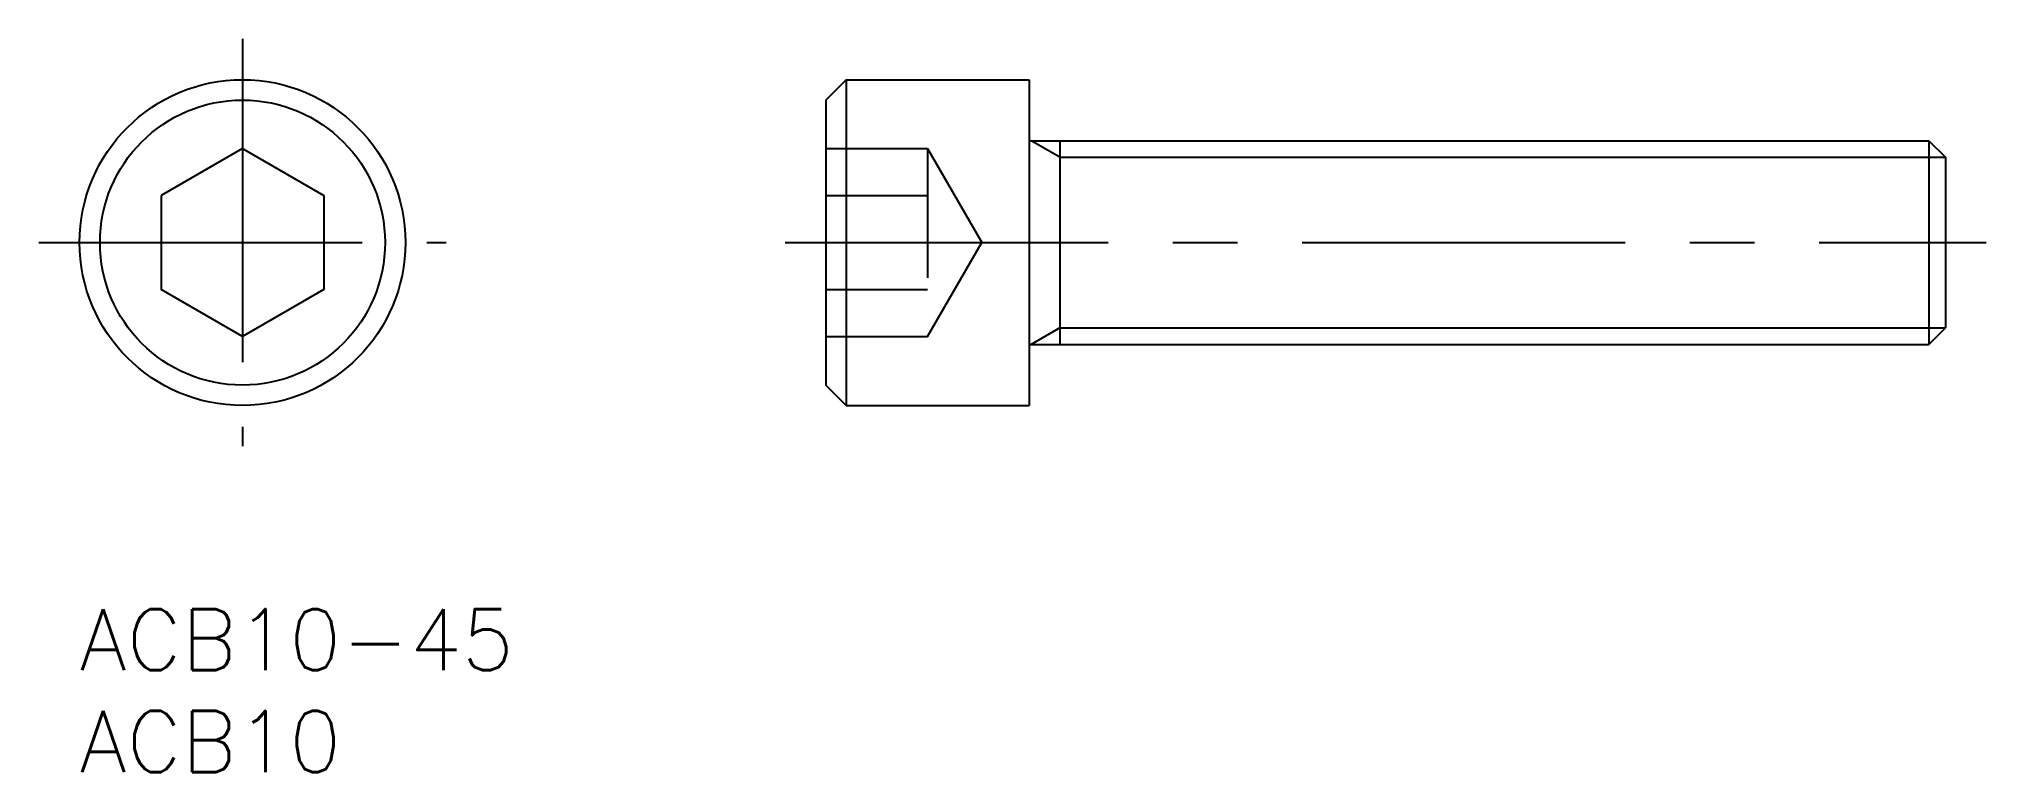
# Model space of a CAD drawing. Extents: x -2 to 93.7, y -8 to 28.
import ezdxf

# ---------------------------------------------------------------- set-up
doc = ezdxf.new("R2010")
doc.units = 0
doc.header["$LTSCALE"] = 0.5
doc.linetypes.add('CENTER', pattern=[50.8, 31.75, -6.35, 6.35, -6.35])
doc.linetypes.add('DASHED', pattern=[19.05, 12.7, -6.35])
for name, color, linetype in [('MSM_CENTER', 1, 'CENTER'), ('MSM_CONTINUOUS', 7, 'CONTINUOUS'), ('MSM_DASHED', 4, 'DASHED'), ('MSM_NARROW', 5, 'CONTINUOUS'), ('MSM_PART_NUMBER', 7, 'CONTINUOUS')]:
    doc.layers.add(name, color=color, linetype=linetype)
doc.styles.get("Standard").update_dxf_attribs({"font": 'txt.shx', "height": 3, "bigfont": 'bigfont.shx'})

# ---------------------------------------------------------------- blocks, each defined once
blk = doc.blocks.new('*U2')
at = {"layer": 'MSM_PART_NUMBER'}
blk.add_text('ACB10', height=3, dxfattribs=at).set_placement((0, -8))
blk = doc.blocks.new('*U3')
at = {"layer": 'MSM_PART_NUMBER'}
blk.add_text('ACB10-45', height=3, dxfattribs=at).set_placement((0, -3))

msp = doc.modelspace()

# ---------------------------------------------------------------- linework, layer by layer
at = {"layer": 'MSM_CENTER'}
for p, q in [((8, 28), (8, 8)), ((-2, 18), (18, 18)), ((34.651, 18), (93.651, 18))]:
    msp.add_line(p, q, dxfattribs=at)
at = {"layer": 'MSM_CONTINUOUS'}
for p, q in [((37.651, 26), (36.651, 25)), ((37.651, 26), (37.651, 10)), ((37.651, 26), (46.651, 26)), ((46.651, 26), (46.651, 10)), ((36.651, 25), (36.651, 11)), ((46.651, 23), (90.839, 23)), ((48.151, 23), (48.151, 13)), ((90.839, 23), (90.839, 13)), ((90.839, 23), (91.651, 22.188)), ((8, 22.619), (4, 20.309)), ((8, 22.619), (12, 20.309)), ((91.651, 22.188), (91.651, 13.812)), ((4, 20.309), (4, 15.691)), ((12, 20.309), (12, 15.691)), ((8, 13.381), (4, 15.691)), ((12, 15.691), (8, 13.381)), ((90.839, 13), (91.651, 13.812)), ((46.651, 13), (90.839, 13)), ((37.651, 10), (36.651, 11)), ((37.651, 10), (46.651, 10)), ((39.901, 10), (39.901, 10))]:
    msp.add_line(p, q, dxfattribs=at)
for radius in [8, 7]:
    msp.add_circle((8, 18), radius, dxfattribs=at)
at = {"layer": 'MSM_DASHED'}
for p, q in [((36.651, 22.619), (41.651, 22.619)), ((41.651, 22.619), (41.651, 13.381)), ((41.651, 22.619), (44.317, 18)), ((36.651, 20.309), (41.651, 20.309)), ((41.651, 13.381), (44.317, 18)), ((36.651, 15.691), (41.651, 15.691)), ((36.651, 13.381), (41.651, 13.381))]:
    msp.add_line(p, q, dxfattribs=at)
at = {"layer": 'MSM_NARROW'}
for p, q in [((48.151, 22.188), (46.744, 23)), ((48.151, 22.188), (91.651, 22.188)), ((48.151, 13.812), (46.744, 13)), ((48.151, 13.812), (91.651, 13.812))]:
    msp.add_line(p, q, dxfattribs=at)

# ---------------------------------------------------------------- block references
at = {"layer": 'MSM_CONTINUOUS'}
for name in ['*U3', '*U2']:
    msp.add_blockref(name, (0, 0), dxfattribs=at)

doc.saveas('drawing.dxf')
